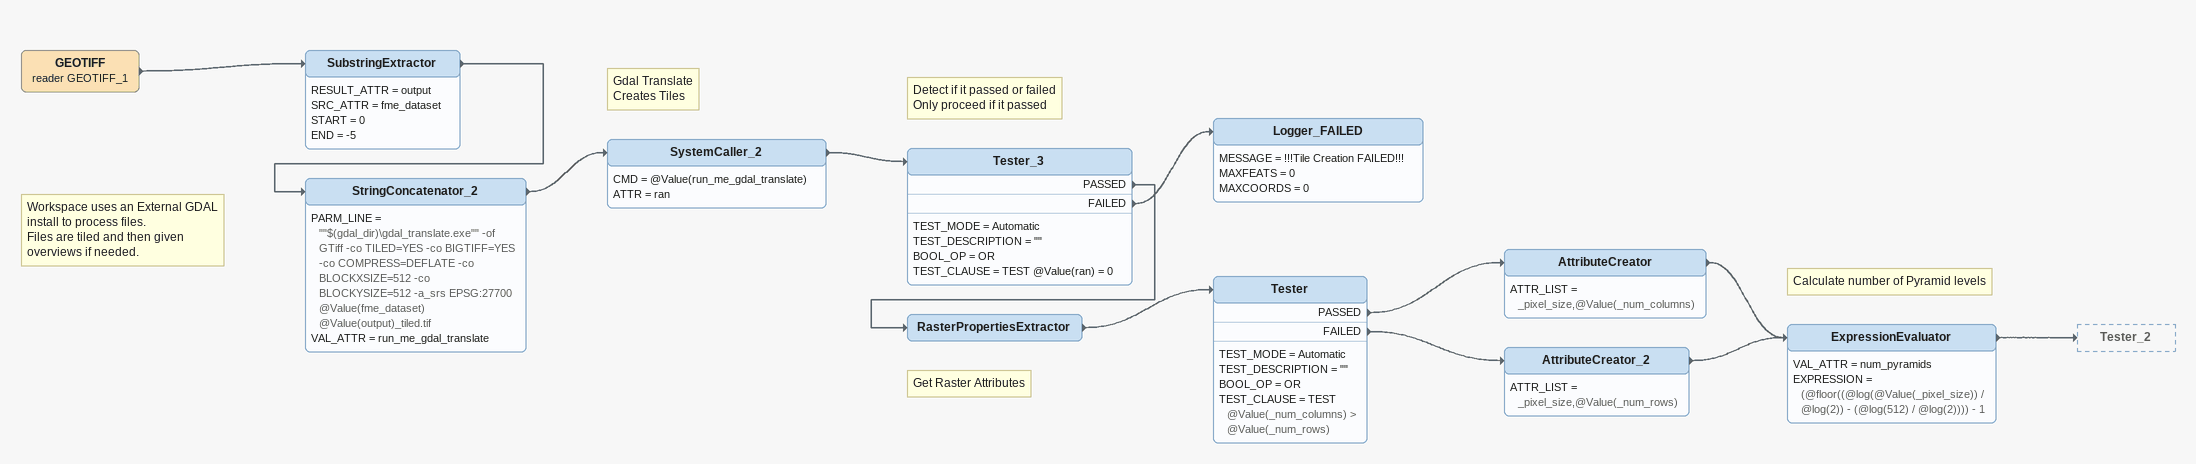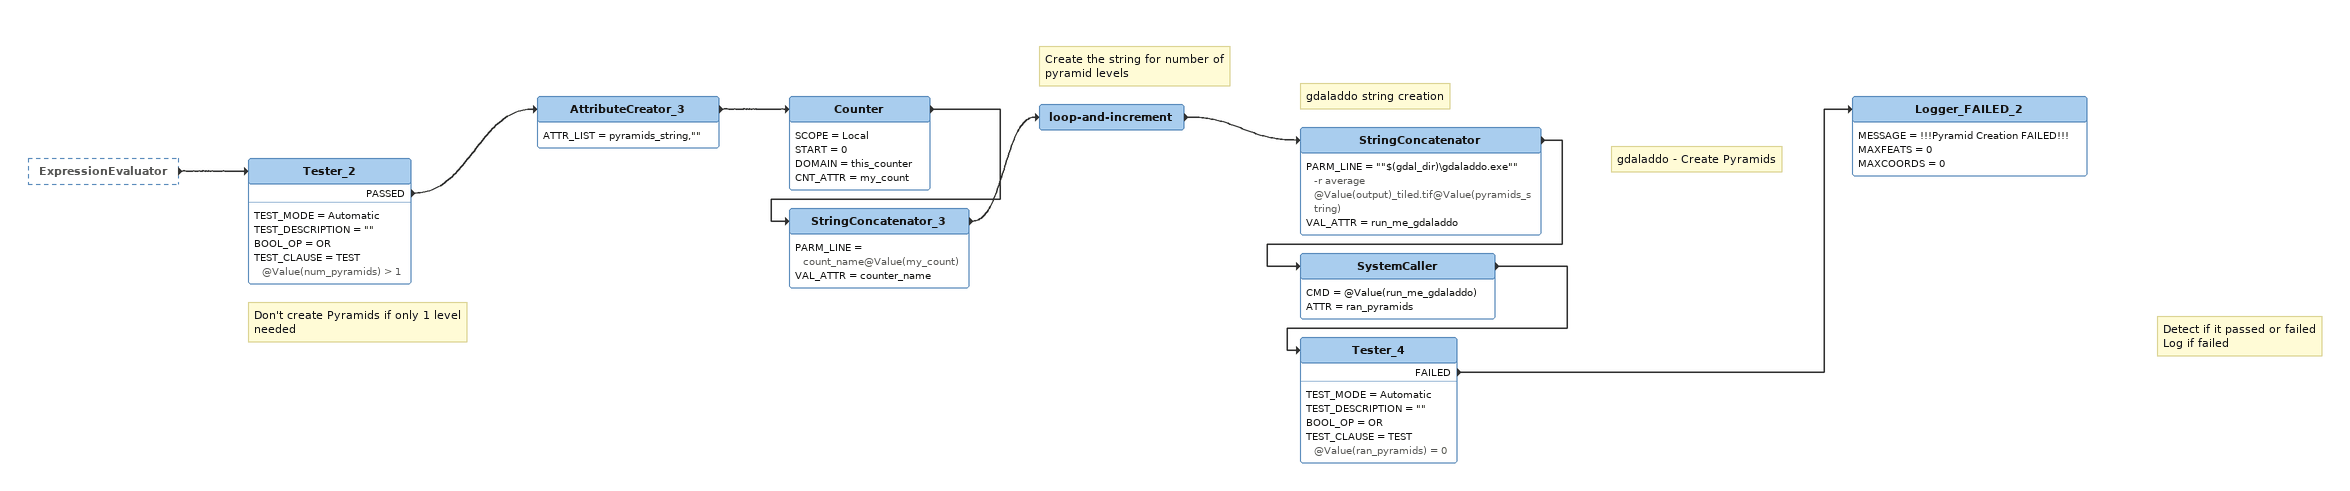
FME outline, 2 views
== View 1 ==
Note: Workspace uses an External GDAL install to process files. / Files are tiled and then given overviews if needed.
GEOTIFF (reader GEOTIFF_1)
    -> SubstringExtractor
SubstringExtractor
    RESULT_ATTR = output
    SRC_ATTR = fme_dataset
    START = 0
    END = -5
    -> StringConcatenator_2
StringConcatenator_2
    PARM_LINE = ""$(gdal_dir)\gdal_translate.exe"" -of GTiff -co TILED=YES -co BIGTIFF=YES -co COMPRESS=DEFLATE -co BLOCKXSIZE=512 -co BLOCKYSIZE=512 -a_srs EPSG:27700 @Value(fme_dataset) @Value(output)_tiled.tif
    VAL_ATTR = run_me_gdal_translate
    -> SystemCaller_2
Note: Gdal Translate / Creates Tiles
SystemCaller_2
    CMD = @Value(run_me_gdal_translate)
    ATTR = ran
    -> Tester_3
Note: Detect if it passed or failed / Only proceed if it passed
Tester_3
    TEST_MODE = Automatic
    TEST_DESCRIPTION = ""
    BOOL_OP = OR
    TEST_CLAUSE = TEST @Value(ran) = 0
    PASSED -> RasterPropertiesExtractor
    FAILED -> Logger_FAILED
Logger_FAILED
    MESSAGE = !!!Tile Creation FAILED!!!
    MAXFEATS = 0
    MAXCOORDS = 0
Note: Get Raster Attributes
RasterPropertiesExtractor
    -> Tester
Tester
    TEST_MODE = Automatic
    TEST_DESCRIPTION = ""
    BOOL_OP = OR
    TEST_CLAUSE = TEST @Value(_num_columns) > @Value(_num_rows)
    PASSED -> AttributeCreator
    FAILED -> AttributeCreator_2
AttributeCreator
    ATTR_LIST = _pixel_size,@Value(_num_columns)
    -> ExpressionEvaluator
AttributeCreator_2
    ATTR_LIST = _pixel_size,@Value(_num_rows)
    -> ExpressionEvaluator
Note: Calculate number of Pyramid levels
ExpressionEvaluator
    VAL_ATTR = num_pyramids
    EXPRESSION = (@floor((@log(@Value(_pixel_size)) / @log(2)) - (@log(512) / @log(2)))) - 1
    -> Tester_2

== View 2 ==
ExpressionEvaluator [outside]
    -> Tester_2
Note: Don't create Pyramids if only 1 level needed
Tester_2
    TEST_MODE = Automatic
    TEST_DESCRIPTION = ""
    BOOL_OP = OR
    TEST_CLAUSE = TEST @Value(num_pyramids) > 1
    PASSED -> AttributeCreator_3
AttributeCreator_3
    ATTR_LIST = pyramids_string,""
    -> Counter
Counter
    SCOPE = Local
    START = 0
    DOMAIN = this_counter
    CNT_ATTR = my_count
    -> StringConcatenator_3
StringConcatenator_3
    PARM_LINE = count_name@Value(my_count)
    VAL_ATTR = counter_name
    -> loop-and-increment
Note: Create the string for number of pyramid levels
loop-and-increment
    -> StringConcatenator
Note: gdaladdo string creation
StringConcatenator
    PARM_LINE = ""$(gdal_dir)\gdaladdo.exe"" -r average @Value(output)_tiled.tif@Value(pyramids_string)
    VAL_ATTR = run_me_gdaladdo
    -> SystemCaller
Note: gdaladdo - Create Pyramids
SystemCaller
    CMD = @Value(run_me_gdaladdo)
    ATTR = ran_pyramids
    -> Tester_4
Note: Detect if it passed or failed / Log if failed
Tester_4
    TEST_MODE = Automatic
    TEST_DESCRIPTION = ""
    BOOL_OP = OR
    TEST_CLAUSE = TEST @Value(ran_pyramids) = 0
    FAILED -> Logger_FAILED_2
Logger_FAILED_2
    MESSAGE = !!!Pyramid Creation FAILED!!!
    MAXFEATS = 0
    MAXCOORDS = 0
